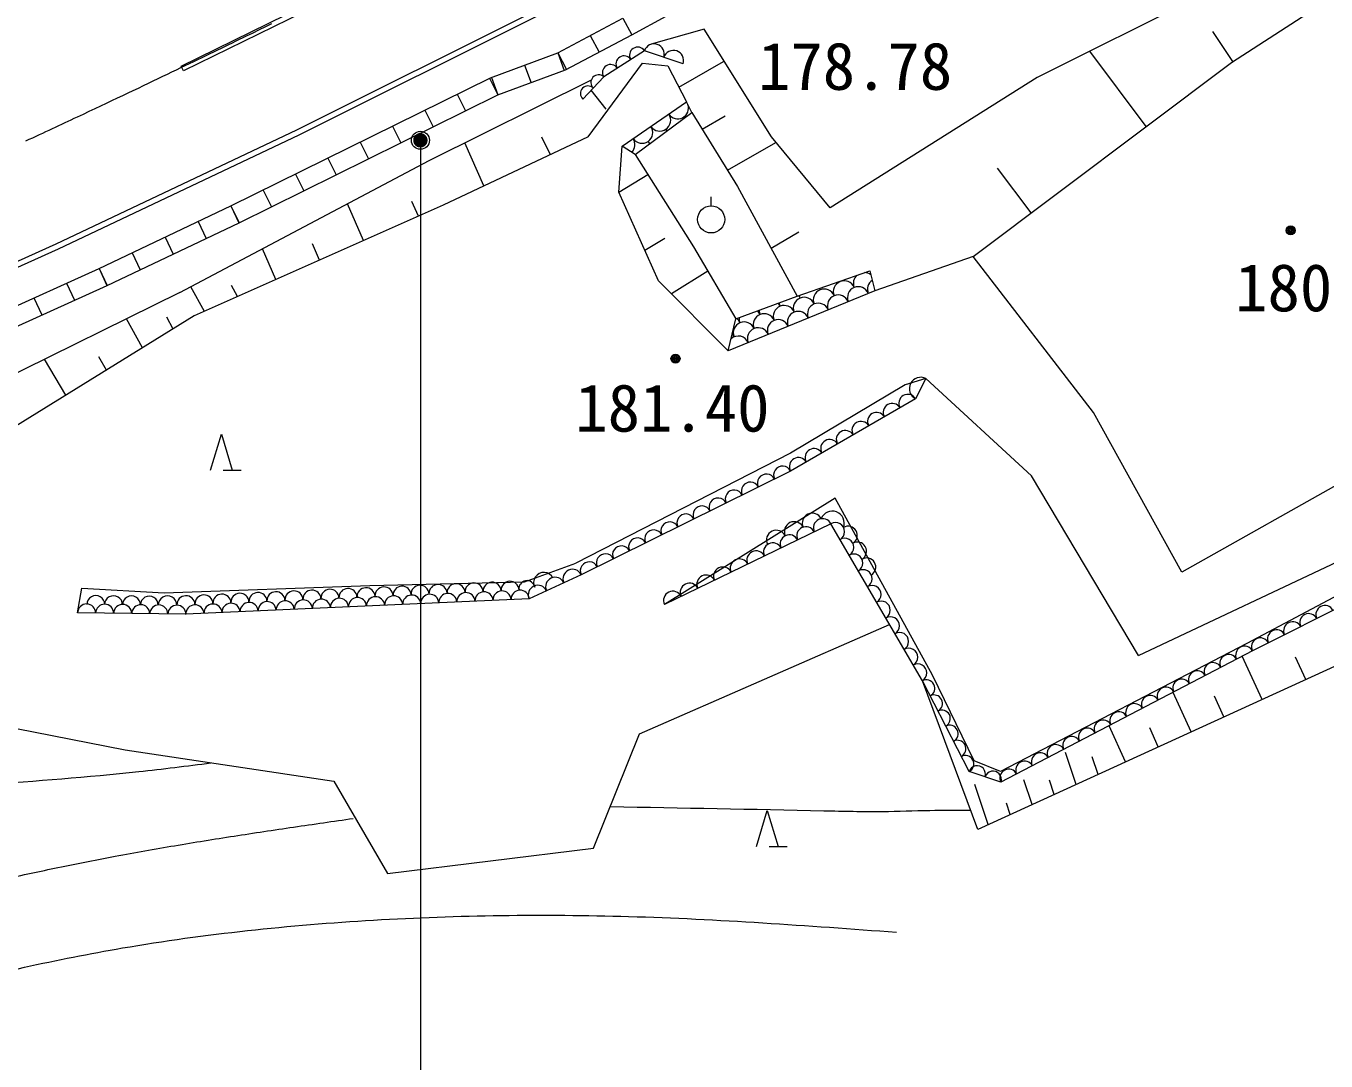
# Model space of a CAD drawing. Units: millimetres, scale not verified. Extents: x 40000 to 680000, y 20000 to 380000.
# Drawn here: x 316868 to 352929, y 239123 to 267850 of the extents above; entities that cross this region are included whole.
import ezdxf
from ezdxf.enums import TextEntityAlignment as Align

# ---------------------------------------------------------------- set-up
doc = ezdxf.new("R2010")
doc.units = ezdxf.units.MM
doc.header["$LTSCALE"] = 1000
doc.linetypes.add('CHAIN', pattern=[18.5, 12, -1.5, 3.5, -1.5])
for name, color, linetype, lineweight in [('M-BGD', 7, 'Continuous', 13), ('M-BMK', 2, 'CHAIN', 13), ('M-STR-STRC', 7, 'Continuous', 13)]:
    doc.layers.add(name, color=color, linetype=linetype, lineweight=lineweight)
doc.styles.add('ＭＳ ゴシック', font='')
doc.styles.get('ＭＳ ゴシック').set_extended_font_data('MS Gothic')

# ---------------------------------------------------------------- blocks, each defined once
blk = doc.blocks.new('filled_dot')
at = {"color": 0, "linetype": 'Continuous', "lineweight": -2, "const_width": 1.25}
blk.add_lwpolyline([(-0.625, 0, 1), (0.625, 0, 1)], format="xyb", close=True, dxfattribs=at)

msp = doc.modelspace()

# ---------------------------------------------------------------- linework, layer by layer
at = {"layer": 'M-BGD'}
for p, q in [((333672, 267606), (338912, 270460)), ((352160, 270046), (344916, 266417)), ((321173, 266736), (325639, 268932)), ((325705, 268798), (321239, 266602)), ((350307, 266839), (352868, 268492)), ((330946, 268239), (324372, 264957)), ((331013, 268105), (324438, 264823)), ((331618, 267106), (333426, 268064)), ((333426, 268064), (333670, 267604)), ((333426, 268064), (333675, 267607)), ((331832, 266630), (333672, 267606)), ((332522, 267585), (332766, 267126)), ((335683, 267764), (334210, 267342)), ((337551, 264778), (335683, 267764)), ((350347, 266865), (349791, 267695)), ((329752, 266414), (331618, 267106)), ((331618, 267106), (331799, 266619)), ((331618, 267106), (331862, 266647)), ((334022, 267160), (332893, 266436)), ((335098, 266803), (334022, 267160)), ((334981, 266154), (336212, 266861)), ((347945, 265065), (346379, 267150)), ((321239, 266602), (321173, 266736)), ((329958, 265936), (331832, 266630)), ((330698, 266765), (330879, 266277)), ((332464, 264770), (333968, 266819)), ((333968, 266819), (334675, 266747)), ((334675, 266747), (335193, 265742)), ((343140, 261453), (350307, 266839)), ((322554, 262854), (329752, 266414)), ((328056, 264116), (332552, 266358)), ((329727, 266402), (329958, 265936)), ((329777, 266424), (329958, 265936)), ((332893, 266436), (332315, 265823)), ((344916, 266417), (339175, 262800)), ((322780, 262386), (329958, 265936)), ((328831, 265959), (329061, 265493)), ((332961, 265543), (332546, 266068)), ((327934, 265515), (328164, 265049)), ((333405, 264516), (335193, 265742)), ((333405, 264516), (335193, 265742)), ((333769, 264282), (335338, 265453)), ((335338, 265453), (335193, 265742)), ((335338, 265453), (336605, 263395)), ((327037, 265071), (327268, 264605)), ((335625, 264986), (336262, 265352)), ((324372, 264957), (317700, 261791)), ((324438, 264823), (317762, 261655)), ((327737, 264851), (327706, 264805)), ((327706, 264805), (327707, 264772)), ((327707, 264772), (327723, 264740)), ((327723, 264740), (327786, 264694)), ((327785, 264868), (327737, 264851)), ((327815, 264867), (327785, 264868)), ((327786, 264694), (327819, 264662)), ((327878, 264837), (327815, 264867)), ((327894, 264804), (327878, 264837)), ((327894, 264772), (327894, 264804)), ((332464, 264770), (328441, 262881)), ((331413, 264276), (331175, 264763)), ((339175, 262800), (337551, 264778)), ((326140, 264628), (326371, 264162)), ((327707, 264560), (327706, 264590)), ((327717, 264535), (327707, 264560)), ((327738, 264507), (327717, 264535)), ((327784, 264492), (327738, 264507)), ((327818, 264492), (327784, 264492)), ((327843, 264499), (327818, 264492)), ((327819, 264662), (327863, 264633)), ((327879, 264522), (327843, 264499)), ((327863, 264633), (327895, 264583)), ((327894, 264555), (327879, 264522)), ((327895, 264583), (327894, 264555)), ((329570, 263411), (329038, 264606)), ((333310, 263241), (333405, 264516)), ((333769, 264282), (333405, 264516)), ((336324, 263850), (337664, 264620)), ((321135, 260450), (328056, 264116)), ((325244, 264184), (325474, 263718)), ((333769, 264282), (335383, 261716)), ((324347, 263741), (324578, 263275)), ((333310, 263241), (334119, 263725)), ((344748, 262662), (343817, 263900)), ((323450, 263297), (323681, 262831)), ((336605, 263395), (338262, 260353)), ((326231, 261896), (325788, 262915)), ((327754, 262575), (327574, 262977)), ((334414, 260781), (333310, 263241)), ((335876, 262854), (335876, 263104)), ((318901, 261121), (322554, 262854)), ((328441, 262881), (321535, 259803)), ((322554, 262854), (322776, 262384)), ((322554, 262854), (322784, 262388)), ((319119, 260649), (322780, 262386)), ((321640, 262421), (321863, 261951)), ((320727, 261987), (320950, 261518)), ((325013, 261353), (324816, 261807)), ((334033, 261630), (334592, 261958)), ((337536, 261684), (338303, 262140)), ((317700, 261791), (310767, 258693)), ((317762, 261655), (310826, 258555)), ((319814, 261554), (320037, 261084)), ((323795, 260810), (323425, 261662)), ((335383, 261716), (336558, 259722)), ((343140, 261453), (340412, 260501)), ((346476, 257125), (343140, 261453)), ((313469, 258667), (318901, 261121)), ((318901, 261121), (319115, 260647)), ((318901, 261121), (319124, 260651)), ((336347, 258831), (334414, 260781)), ((335779, 261044), (334774, 260417)), ((338262, 260353), (340275, 261057)), ((340275, 261057), (340412, 260501)), ((321135, 260450), (313482, 256680)), ((313676, 258190), (319119, 260649)), ((317996, 260712), (318210, 260238)), ((321821, 259930), (321445, 260614)), ((322738, 260339), (322569, 260645)), ((340412, 260501), (336347, 258831)), ((317090, 260303), (317304, 259829)), ((336558, 259722), (338262, 260353)), ((321535, 259803), (314036, 255169)), ((320097, 258914), (319654, 259720)), ((320949, 259440), (320771, 259764)), ((336347, 258831), (336558, 259722)), ((317971, 257600), (317385, 258602)), ((319106, 258301), (318893, 258665)), ((341257, 257890), (338079, 255991)), ((341833, 258066), (341257, 257890)), ((341833, 258066), (341546, 257503)), ((344761, 255364), (341833, 258066)), ((341546, 257503), (338078, 255496)), ((348926, 252692), (346476, 257125)), ((321989, 255525), (322289, 256525)), ((322289, 256525), (322589, 255525)), ((355531, 256413), (348926, 252692)), ((338079, 255991), (332119, 252941)), ((322339, 255525), (322839, 255525)), ((338078, 255496), (332270, 252619)), ((347730, 250379), (344761, 255364)), ((347730, 250379), (357867, 255167)), ((358735, 254959), (350735, 250714)), ((339314, 254741), (334579, 251795)), ((342014, 249834), (339314, 254741)), ((358940, 254558), (350886, 250503)), ((339197, 254032), (334579, 251795)), ((341732, 249677), (339197, 254032)), ((330692, 252420), (332119, 252941)), ((332270, 252619), (330825, 251952)), ((318300, 251562), (318417, 252244)), ((318417, 252244), (320703, 252115)), ((320703, 252115), (326403, 252321)), ((326403, 252321), (330692, 252420)), ((330825, 251952), (321303, 251521)), ((321303, 251521), (318300, 251562)), ((333888, 248206), (340823, 251239)), ((350735, 250714), (343896, 247160)), ((350886, 250503), (343912, 246861)), ((351158, 249158), (350607, 250355)), ((352371, 249712), (352085, 250334)), ((353262, 250120), (343268, 245551)), ((343031, 247159), (341732, 249677)), ((343268, 245551), (341732, 249677)), ((343165, 247456), (342014, 249834)), ((311769, 249287), (319622, 247760)), ((349188, 248257), (348686, 249354)), ((350097, 248673), (349836, 249245)), ((332607, 245026), (333888, 248206)), ((347369, 247426), (346911, 248427)), ((348278, 247841), (348038, 248366)), ((319622, 247760), (325403, 246891)), ((343896, 247160), (343165, 247456)), ((346000, 246800), (345699, 247682)), ((346609, 247079), (346442, 247568)), ((343912, 246861), (343031, 247159)), ((325403, 246891), (326899, 244329)), ((343562, 245686), (343184, 246798)), ((344781, 246243), (344547, 246931)), ((345391, 246521), (345257, 246914)), ((337130, 245078), (337430, 246078)), ((337430, 246078), (337730, 245078)), ((344172, 245964), (344065, 246278)), ((326899, 244329), (332607, 245026)), ((337480, 245078), (337980, 245078))]:
    msp.add_line(p, q, dxfattribs=at)
for centre, radius in [((327808, 264677), 250), ((335874, 262481), 375), ((351948, 262175), 125), ((351948, 262175), 100), ((351948, 262175), 75), ((351948, 262175), 50), ((351948, 262175), 25), ((334885, 258617), 125), ((334885, 258617), 100), ((334885, 258617), 75), ((334885, 258617), 50), ((334885, 258617), 25)]:
    msp.add_circle(centre, radius, dxfattribs=at)
for centre, radius, start, end in [((333834, 267039), 224, 32.6574, 212.6574), ((334291, 267071), 283, 341.67, 161.67), ((333458, 266798), 224, 32.6574, 212.6574), ((334829, 266892), 283, 341.67, 161.67), ((332749, 266283), 211, 46.6713, 226.6713), ((333082, 266557), 224, 32.6574, 212.6574), ((332460, 265976), 211, 46.6713, 226.6713), ((334946, 265573), 300, 214.4504, 18.8287), ((334946, 265573), 300, 34.4503, 34.4504), ((333956, 264894), 300, 214.4504, 34.4504), ((334451, 265233), 300, 214.4504, 34.4504), ((334868, 265156), 300, 28.5545, 34.4504), ((335363, 265495), 300, 214.4504, 220.3384), ((333461, 264554), 300, 315.1746, 34.4504), ((334373, 264816), 300, 23.9275, 34.4504), ((334868, 265156), 300, 214.4504, 224.9325), ((333878, 264477), 300, 19.2371, 34.4504), ((334373, 264816), 300, 214.4504, 229.5596), ((339563, 260477), 300, 22.3365, 202.3365), ((339172, 260640), 300, 22.3365, 24.8297), ((339727, 260868), 300, 199.8489, 202.3365), ((340118, 260705), 300, 130.0068, 202.3365), ((340118, 260705), 300, 51.869, 88.5486), ((340510, 260541), 300, 124.247, 202.3365), ((338062, 260184), 300, 22.3365, 37.3411), ((338617, 260412), 300, 187.5422, 202.3365), ((339008, 260249), 300, 22.3365, 202.3365), ((338617, 260412), 300, 22.3365, 31.0131), ((339172, 260640), 300, 193.7257, 202.3365), ((339400, 260085), 300, 22.3365, 202.3365), ((339955, 260313), 300, 22.3365, 202.3365), ((337898, 259793), 300, 22.3365, 202.3365), ((337507, 259956), 300, 22.3365, 41.7822), ((338062, 260184), 300, 183.1394, 202.3365), ((338453, 260021), 300, 22.3365, 202.3365), ((338845, 259857), 300, 22.3365, 202.3365), ((336788, 259337), 300, 22.3365, 202.3365), ((336397, 259500), 300, 22.3365, 50.7748), ((336952, 259728), 300, 174.447, 202.3365), ((337343, 259565), 300, 22.3365, 202.3365), ((336952, 259728), 300, 22.3365, 46.1835), ((337507, 259956), 300, 178.8484, 202.3365), ((337735, 259401), 300, 22.3365, 202.3365), ((338290, 259629), 300, 22.3365, 202.3365), ((336233, 259109), 300, 22.3365, 41.0451), ((337180, 259173), 300, 22.3365, 202.3365), ((336625, 258945), 300, 22.3365, 131.0363), ((336070, 258717), 300, 22.3365, 22.3368), ((341689, 257784), 316, 63.0379, 243.0379), ((341329, 257377), 250, 30.0564, 210.0564), ((340462, 256876), 250, 30.0564, 210.0564), ((340896, 257126), 250, 30.0564, 210.0564), ((340029, 256625), 250, 30.0564, 210.0564), ((339595, 256374), 250, 30.0564, 210.0564), ((338728, 255872), 250, 30.0564, 210.0564), ((339162, 256123), 250, 30.0564, 210.0564), ((338295, 255621), 250, 30.0564, 210.0564), ((337408, 255164), 249, 26.3521, 206.3521), ((337854, 255385), 249, 26.3521, 206.3521), ((336514, 254721), 249, 26.3521, 206.3521), ((336961, 254942), 249, 26.3521, 206.3521), ((336067, 254500), 249, 26.3521, 206.3521), ((335174, 254057), 249, 26.3521, 206.3521), ((335621, 254279), 249, 26.3521, 206.3521), ((338676, 254054), 275, 25.588, 205.588), ((339234, 254053), 333, 338.763, 158.763), ((334727, 253836), 249, 26.3521, 206.3521), ((338179, 253817), 275, 25.588, 205.588), ((338504, 253696), 256, 25.8442, 205.8442), ((338966, 253920), 256, 25.8442, 205.8442), ((339323, 253814), 252, 300.203, 120.203), ((339673, 253712), 255, 300.1929, 120.1929), ((333833, 253393), 249, 26.3521, 206.3521), ((334280, 253615), 249, 26.3521, 206.3521), ((337581, 253249), 256, 25.8442, 205.8442), ((337682, 253579), 275, 25.588, 205.588), ((338042, 253473), 256, 25.8442, 205.8442), ((339577, 253379), 252, 300.203, 120.203), ((339930, 253271), 255, 300.1929, 120.1929), ((332940, 252951), 249, 26.3521, 206.3521), ((333387, 253172), 249, 26.3521, 206.3521), ((337119, 253026), 256, 25.8442, 205.8442), ((339830, 252943), 252, 300.203, 120.203), ((332493, 252729), 249, 26.3521, 206.3521), ((336195, 252578), 256, 25.8442, 205.8442), ((336657, 252802), 256, 25.8442, 205.8442), ((340186, 252831), 255, 300.1929, 120.1929), ((330295, 252187), 250, 2.5427, 182.5427), ((330762, 252236), 220, 9.9725, 189.9725), ((331232, 252400), 283, 26.5644, 206.5644), ((331547, 252285), 265, 24.7776, 204.7776), ((332029, 252507), 265, 24.7776, 204.7776), ((335734, 252355), 256, 25.8442, 205.8442), ((340084, 252508), 252, 300.203, 120.203), ((322304, 251832), 250, 2.5427, 182.5427), ((322803, 251854), 250, 2.5427, 182.5427), ((323303, 251876), 250, 2.5427, 182.5427), ((323802, 251898), 250, 2.5427, 182.5427), ((324302, 251920), 250, 2.5427, 182.5427), ((324801, 251943), 250, 2.5427, 182.5427), ((325301, 251965), 250, 2.5427, 182.5427), ((325800, 251987), 250, 2.5427, 182.5427), ((326300, 252009), 250, 2.5427, 182.5427), ((326799, 252031), 250, 2.5427, 182.5427), ((327299, 252053), 250, 2.5427, 182.5427), ((327798, 252076), 250, 2.5427, 182.5427), ((328069, 251827), 251, 2.5923, 182.5923), ((328297, 252098), 250, 2.5427, 182.5427), ((328570, 251850), 251, 2.5923, 182.5923), ((328797, 252120), 250, 2.5427, 182.5427), ((329071, 251872), 251, 2.5923, 182.5923), ((329296, 252142), 250, 2.5427, 182.5427), ((329572, 251895), 251, 2.5923, 182.5923), ((329796, 252164), 250, 2.5427, 182.5427), ((330073, 251918), 251, 2.5923, 182.5923), ((330574, 251940), 251, 2.5923, 182.5923), ((331066, 252063), 265, 24.7776, 204.7776), ((334810, 251907), 256, 25.8442, 205.8442), ((335272, 252131), 256, 25.8442, 205.8442), ((340337, 252072), 252, 300.203, 120.203), ((318550, 251559), 250, 359.2054, 179.2054), ((318803, 251794), 248, 359.3819, 179.3819), ((319050, 251552), 250, 359.2054, 179.2054), ((319298, 251788), 248, 359.3819, 179.3819), ((319551, 251545), 250, 359.2054, 179.2054), ((319793, 251783), 248, 359.3819, 179.3819), ((320052, 251538), 250, 359.2054, 179.2054), ((320289, 251776), 248, 358.9281, 178.9281), ((320552, 251531), 250, 359.2054, 179.2054), ((320796, 251774), 259, 0.585, 180.585), ((321053, 251524), 250, 359.2054, 179.2054), ((321305, 251787), 250, 2.5427, 182.5427), ((321554, 251532), 251, 2.5923, 182.5923), ((321804, 251809), 250, 2.5427, 182.5427), ((322055, 251555), 251, 2.5923, 182.5923), ((322556, 251577), 251, 2.5923, 182.5923), ((323057, 251600), 251, 2.5923, 182.5923), ((323558, 251623), 251, 2.5923, 182.5923), ((324059, 251645), 251, 2.5923, 182.5923), ((324561, 251668), 251, 2.5923, 182.5923), ((325062, 251691), 251, 2.5923, 182.5923), ((325563, 251714), 251, 2.5923, 182.5923), ((326064, 251736), 251, 2.5923, 182.5923), ((326565, 251759), 251, 2.5923, 182.5923), ((327066, 251782), 251, 2.5923, 182.5923), ((327567, 251804), 251, 2.5923, 182.5923), ((340591, 251637), 252, 300.203, 120.203), ((352899, 251517), 250, 26.722, 206.722), ((340844, 251201), 252, 300.203, 120.203), ((352452, 251291), 250, 26.722, 206.722), ((341098, 250766), 252, 300.203, 120.203), ((351557, 250841), 250, 26.722, 206.722), ((352004, 251066), 250, 26.722, 206.722), ((350668, 250389), 246, 27.5721, 207.5721), ((351110, 250616), 250, 26.722, 206.722), ((341351, 250330), 252, 300.203, 120.203), ((350232, 250162), 246, 27.5721, 207.5721), ((341605, 249895), 252, 300.203, 120.203), ((349360, 249706), 246, 27.5721, 207.5721), ((349796, 249934), 246, 27.5721, 207.5721), ((341840, 249467), 236, 297.296, 117.296), ((348924, 249479), 246, 27.5721, 207.5721), ((342056, 249047), 236, 297.296, 117.296), ((348053, 249024), 246, 27.5721, 207.5721), ((348489, 249251), 246, 27.5721, 207.5721), ((342273, 248628), 236, 297.296, 117.296), ((347617, 248796), 246, 27.5721, 207.5721), ((346745, 248341), 246, 27.5721, 207.5721), ((347181, 248568), 246, 27.5721, 207.5721), ((342490, 248208), 236, 297.296, 117.296), ((345873, 247886), 246, 27.5721, 207.5721), ((346309, 248113), 246, 27.5721, 207.5721), ((342706, 247789), 236, 297.296, 117.296), ((345437, 247658), 246, 27.5721, 207.5721), ((342923, 247369), 236, 297.296, 117.296), ((344566, 247203), 246, 27.5721, 207.5721), ((345001, 247430), 246, 27.5721, 207.5721), ((343251, 247085), 232, 341.3271, 161.3271), ((343692, 246936), 232, 341.3271, 161.3271), ((344130, 246975), 246, 27.5721, 207.5721)]:
    msp.add_arc(centre, radius, start, end, dxfattribs=at)
for points, knots in [([(294411, 233815), (296128, 235948), (297845, 238081), (299515, 240274), (299917, 240801), (300316, 241333), (300760, 241815), (303350, 244626), (307475, 245767), (311394, 246331), (314325, 246752), (317140, 246850), (319994, 247157), (320661, 247229), (321330, 247312), (321999, 247396)], [0, 0, 0, 0, 1, 1, 1, 2, 2, 2, 3, 3, 3, 4, 4, 4, 5, 5, 5, 5]), ([(333079, 246187), (335052, 246150), (337025, 246113), (338998, 246069), (339541, 246057), (340083, 246045), (340625, 246050), (341062, 246055), (341499, 246072), (341936, 246080), (342308, 246086), (342681, 246086), (343053, 246087)], [0, 0, 0, 0, 1, 1, 1, 2, 2, 2, 3, 3, 3, 4, 4, 4, 4]), ([(311905, 243141), (312152, 243202), (312399, 243263), (312645, 243323), (312892, 243383), (313139, 243443), (313386, 243503), (313633, 243563), (313881, 243622), (314128, 243681), (314375, 243740), (314623, 243798), (314870, 243856), (315118, 243913), (315365, 243970), (315613, 244027), (315861, 244083), (316109, 244139), (316357, 244194), (316605, 244249), (316854, 244303), (317102, 244356), (317351, 244409), (317600, 244461), (317849, 244512), (318098, 244564), (318347, 244614), (318596, 244663), (318846, 244712), (319095, 244760), (319345, 244807), (319892, 244910), (320441, 245007), (320990, 245099), (321539, 245192), (322089, 245281), (322640, 245366), (323190, 245452), (323741, 245534), (324293, 245616), (324844, 245697), (325395, 245777), (325947, 245857)], [0, 0, 0, 0, 1, 1, 1, 2, 2, 2, 3, 3, 3, 4, 4, 4, 5, 5, 5, 6, 6, 6, 7, 7, 7, 8, 8, 8, 9, 9, 9, 10, 10, 10, 11, 11, 11, 12, 12, 12, 13, 13, 13, 14, 14, 14, 14]), ([(296585, 226198), (297019, 226815), (297454, 227432), (297906, 228036), (298313, 228581), (298735, 229115), (299143, 229659), (299553, 230208), (299949, 230767), (300333, 231335), (300721, 231911), (301096, 232495), (301452, 233091), (301688, 233485), (301915, 233885), (302146, 234283), (302375, 234678), (302608, 235071), (302857, 235454), (303099, 235829), (303357, 236194), (303642, 236539), (303920, 236875), (304224, 237192), (304559, 237471), (304844, 237708), (305151, 237918), (305471, 238106), (305798, 238298), (306138, 238467), (306484, 238620), (306838, 238776), (307199, 238917), (307563, 239049), (307930, 239182), (308301, 239306), (308672, 239429), (309578, 239728), (310488, 240017), (311402, 240293), (312302, 240564), (313206, 240822), (314115, 241063), (315013, 241301), (315916, 241523), (316824, 241724), (317726, 241924), (318633, 242104), (319543, 242260), (321846, 242655), (324174, 242896), (326508, 243034), (328865, 243172), (331227, 243204), (333585, 243136), (336066, 243064), (338542, 242881), (341018, 242698)], [0, 0, 0, 0, 1, 1, 1, 2, 2, 2, 3, 3, 3, 4, 4, 4, 5, 5, 5, 6, 6, 6, 7, 7, 7, 8, 8, 8, 9, 9, 9, 10, 10, 10, 11, 11, 11, 12, 12, 12, 13, 13, 13, 14, 14, 14, 15, 15, 15, 16, 16, 16, 17, 17, 17, 18, 18, 18, 19, 19, 19, 19])]:
    msp.add_open_spline(points, degree=3, knots=knots, dxfattribs=at)
at = {"layer": 'M-BMK'}
msp.add_lwpolyline([(316866, 264662), (316960, 264706), (317054, 264749), (317147, 264793), (317240, 264836), (317331, 264878), (317422, 264921), (317512, 264963), (317602, 265005), (317691, 265046), (317779, 265087), (317866, 265128), (317953, 265169), (318039, 265209), (318124, 265249), (318209, 265289), (318293, 265328), (318376, 265367), (318459, 265406), (318622, 265483), (318784, 265559), (318943, 265634), (319099, 265708), (319253, 265781), (319404, 265853), (319553, 265923), (319699, 265993), (319844, 266062), (319986, 266129), (320125, 266196), (320263, 266262), (320398, 266326), (320531, 266390), (320662, 266453), (320791, 266515), (320918, 266575), (321043, 266635), (321166, 266695), (321287, 266753), (321407, 266810), (321524, 266867), (321639, 266922), (321753, 266977), (321865, 267031), (321975, 267084), (322083, 267137), (322190, 267188), (322294, 267239), (322398, 267289), (322499, 267339), (322599, 267387), (322698, 267435), (322795, 267482), (322890, 267529), (322984, 267574), (323169, 267664), (323348, 267752), (323521, 267836), (323689, 267919)], dxfattribs=at)
at = {"layer": 'M-STR-STRC'}
msp.add_line((327808, 264677), (327808, 231382), dxfattribs=at)

# ---------------------------------------------------------------- block references
at = {"layer": 'M-STR-STRC', "xscale": 160, "yscale": 160, "rotation": 270}
msp.add_blockref('filled_dot', (327808, 264677), dxfattribs=at)

# ---------------------------------------------------------------- texts
at = {"layer": 'M-BGD', "style": 'ＭＳ ゴシック'}
for s, p in [('178.78', (337173, 265682)), ('180.93', (350409, 259535)), ('181.40', (332105, 256196))]:
    msp.add_text(s, height=1320, dxfattribs=at).set_placement(p, align=Align.BOTTOM_LEFT)

doc.saveas('drawing.dxf')
